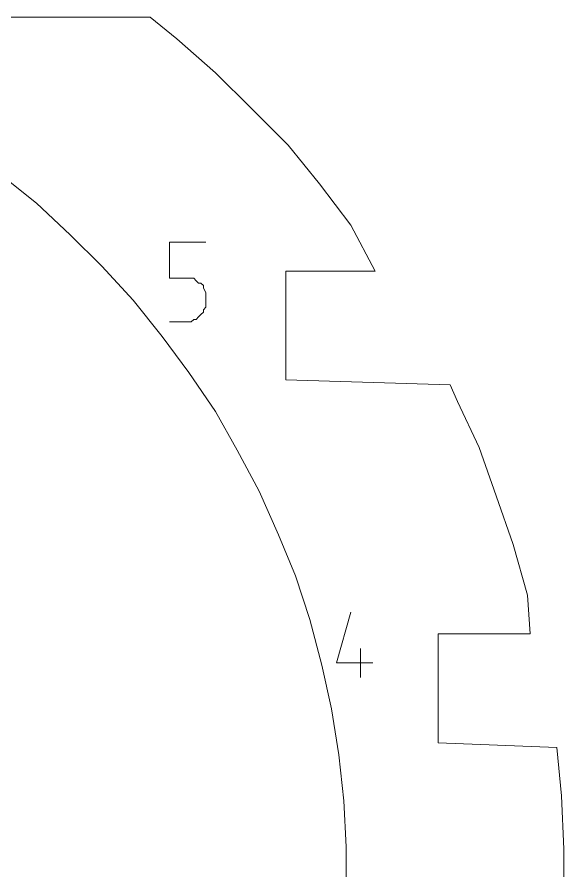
# Model space of a CAD drawing. Header units: centimetres. Extents: x -10.4 to 10.4, y -10.8 to 7.6.
# Drawn here: x 9.15 to 10.428, y -8.215 to -6.217 of the extents above; entities that cross this region are included whole.
import ezdxf
from ezdxf.lldxf.tags import DXFTag

# ---------------------------------------------------------------- set-up
doc = ezdxf.new("R2010")
doc.units = ezdxf.units.CM
doc.header["$MEASUREMENT"] = 0
doc.layers.add('layer 1', color=7, linetype='Continuous')
tags = doc.linetypes.add('New Line1971', pattern=[0.2, 0.1, -0.1]).pattern_tags.tags
tags[6:7] = [DXFTag(74, 4), DXFTag(75, 0), DXFTag(340, '0'), DXFTag(46, 1.0), DXFTag(50, 0.0), DXFTag(44, 0.0), DXFTag(45, 0.0)]
tags[4:5] = [DXFTag(74, 4), DXFTag(75, 0), DXFTag(340, '0'), DXFTag(46, 1.0), DXFTag(50, 0.0), DXFTag(44, 0.0), DXFTag(45, 0.0)]
tags = doc.linetypes.add('New Line1972', pattern=[0.2, 0.1, -0.1]).pattern_tags.tags
tags[6:7] = [DXFTag(74, 4), DXFTag(75, 0), DXFTag(340, '0'), DXFTag(46, 1.0), DXFTag(50, 0.0), DXFTag(44, 0.0), DXFTag(45, 0.0)]
tags[4:5] = [DXFTag(74, 4), DXFTag(75, 0), DXFTag(340, '0'), DXFTag(46, 1.0), DXFTag(50, 0.0), DXFTag(44, 0.0), DXFTag(45, 0.0)]
tags = doc.linetypes.add('New Line1973', pattern=[0.2, 0.1, -0.1]).pattern_tags.tags
tags[6:7] = [DXFTag(74, 4), DXFTag(75, 0), DXFTag(340, '0'), DXFTag(46, 1.0), DXFTag(50, 0.0), DXFTag(44, 0.0), DXFTag(45, 0.0)]
tags[4:5] = [DXFTag(74, 4), DXFTag(75, 0), DXFTag(340, '0'), DXFTag(46, 1.0), DXFTag(50, 0.0), DXFTag(44, 0.0), DXFTag(45, 0.0)]
tags = doc.linetypes.add('New Line1974', pattern=[0.2, 0.1, -0.1]).pattern_tags.tags
tags[6:7] = [DXFTag(74, 4), DXFTag(75, 0), DXFTag(340, '0'), DXFTag(46, 1.0), DXFTag(50, 0.0), DXFTag(44, 0.0), DXFTag(45, 0.0)]
tags[4:5] = [DXFTag(74, 4), DXFTag(75, 0), DXFTag(340, '0'), DXFTag(46, 1.0), DXFTag(50, 0.0), DXFTag(44, 0.0), DXFTag(45, 0.0)]
tags = doc.linetypes.add('New Line1975', pattern=[0.2, 0.1, -0.1]).pattern_tags.tags
tags[6:7] = [DXFTag(74, 4), DXFTag(75, 0), DXFTag(340, '0'), DXFTag(46, 1.0), DXFTag(50, 0.0), DXFTag(44, 0.0), DXFTag(45, 0.0)]
tags[4:5] = [DXFTag(74, 4), DXFTag(75, 0), DXFTag(340, '0'), DXFTag(46, 1.0), DXFTag(50, 0.0), DXFTag(44, 0.0), DXFTag(45, 0.0)]
tags = doc.linetypes.add('New Line1976', pattern=[0.2, 0.1, -0.1]).pattern_tags.tags
tags[6:7] = [DXFTag(74, 4), DXFTag(75, 0), DXFTag(340, '0'), DXFTag(46, 1.0), DXFTag(50, 0.0), DXFTag(44, 0.0), DXFTag(45, 0.0)]
tags[4:5] = [DXFTag(74, 4), DXFTag(75, 0), DXFTag(340, '0'), DXFTag(46, 1.0), DXFTag(50, 0.0), DXFTag(44, 0.0), DXFTag(45, 0.0)]
tags = doc.linetypes.add('New Line1977', pattern=[0.2, 0.1, -0.1]).pattern_tags.tags
tags[6:7] = [DXFTag(74, 4), DXFTag(75, 0), DXFTag(340, '0'), DXFTag(46, 1.0), DXFTag(50, 0.0), DXFTag(44, 0.0), DXFTag(45, 0.0)]
tags[4:5] = [DXFTag(74, 4), DXFTag(75, 0), DXFTag(340, '0'), DXFTag(46, 1.0), DXFTag(50, 0.0), DXFTag(44, 0.0), DXFTag(45, 0.0)]
tags = doc.linetypes.add('New Line1978', pattern=[0.2, 0.1, -0.1]).pattern_tags.tags
tags[6:7] = [DXFTag(74, 4), DXFTag(75, 0), DXFTag(340, '0'), DXFTag(46, 1.0), DXFTag(50, 0.0), DXFTag(44, 0.0), DXFTag(45, 0.0)]
tags[4:5] = [DXFTag(74, 4), DXFTag(75, 0), DXFTag(340, '0'), DXFTag(46, 1.0), DXFTag(50, 0.0), DXFTag(44, 0.0), DXFTag(45, 0.0)]
tags = doc.linetypes.add('New Line1979', pattern=[0.2, 0.1, -0.1]).pattern_tags.tags
tags[6:7] = [DXFTag(74, 4), DXFTag(75, 0), DXFTag(340, '0'), DXFTag(46, 1.0), DXFTag(50, 0.0), DXFTag(44, 0.0), DXFTag(45, 0.0)]
tags[4:5] = [DXFTag(74, 4), DXFTag(75, 0), DXFTag(340, '0'), DXFTag(46, 1.0), DXFTag(50, 0.0), DXFTag(44, 0.0), DXFTag(45, 0.0)]
tags = doc.linetypes.add('New Line1980', pattern=[0.2, 0.1, -0.1]).pattern_tags.tags
tags[6:7] = [DXFTag(74, 4), DXFTag(75, 0), DXFTag(340, '0'), DXFTag(46, 1.0), DXFTag(50, 0.0), DXFTag(44, 0.0), DXFTag(45, 0.0)]
tags[4:5] = [DXFTag(74, 4), DXFTag(75, 0), DXFTag(340, '0'), DXFTag(46, 1.0), DXFTag(50, 0.0), DXFTag(44, 0.0), DXFTag(45, 0.0)]
tags = doc.linetypes.add('New Line1981', pattern=[0.2, 0.1, -0.1]).pattern_tags.tags
tags[6:7] = [DXFTag(74, 4), DXFTag(75, 0), DXFTag(340, '0'), DXFTag(46, 1.0), DXFTag(50, 0.0), DXFTag(44, 0.0), DXFTag(45, 0.0)]
tags[4:5] = [DXFTag(74, 4), DXFTag(75, 0), DXFTag(340, '0'), DXFTag(46, 1.0), DXFTag(50, 0.0), DXFTag(44, 0.0), DXFTag(45, 0.0)]
tags = doc.linetypes.add('New Line1982', pattern=[0.2, 0.1, -0.1]).pattern_tags.tags
tags[6:7] = [DXFTag(74, 4), DXFTag(75, 0), DXFTag(340, '0'), DXFTag(46, 1.0), DXFTag(50, 0.0), DXFTag(44, 0.0), DXFTag(45, 0.0)]
tags[4:5] = [DXFTag(74, 4), DXFTag(75, 0), DXFTag(340, '0'), DXFTag(46, 1.0), DXFTag(50, 0.0), DXFTag(44, 0.0), DXFTag(45, 0.0)]
tags = doc.linetypes.add('New Line1983', pattern=[0.2, 0.1, -0.1]).pattern_tags.tags
tags[6:7] = [DXFTag(74, 4), DXFTag(75, 0), DXFTag(340, '0'), DXFTag(46, 1.0), DXFTag(50, 0.0), DXFTag(44, 0.0), DXFTag(45, 0.0)]
tags[4:5] = [DXFTag(74, 4), DXFTag(75, 0), DXFTag(340, '0'), DXFTag(46, 1.0), DXFTag(50, 0.0), DXFTag(44, 0.0), DXFTag(45, 0.0)]
tags = doc.linetypes.add('New Line1984', pattern=[0.2, 0.1, -0.1]).pattern_tags.tags
tags[6:7] = [DXFTag(74, 4), DXFTag(75, 0), DXFTag(340, '0'), DXFTag(46, 1.0), DXFTag(50, 0.0), DXFTag(44, 0.0), DXFTag(45, 0.0)]
tags[4:5] = [DXFTag(74, 4), DXFTag(75, 0), DXFTag(340, '0'), DXFTag(46, 1.0), DXFTag(50, 0.0), DXFTag(44, 0.0), DXFTag(45, 0.0)]
tags = doc.linetypes.add('New Line1985', pattern=[0.2, 0.1, -0.1]).pattern_tags.tags
tags[6:7] = [DXFTag(74, 4), DXFTag(75, 0), DXFTag(340, '0'), DXFTag(46, 1.0), DXFTag(50, 0.0), DXFTag(44, 0.0), DXFTag(45, 0.0)]
tags[4:5] = [DXFTag(74, 4), DXFTag(75, 0), DXFTag(340, '0'), DXFTag(46, 1.0), DXFTag(50, 0.0), DXFTag(44, 0.0), DXFTag(45, 0.0)]
tags = doc.linetypes.add('New Line1986', pattern=[0.2, 0.1, -0.1]).pattern_tags.tags
tags[6:7] = [DXFTag(74, 4), DXFTag(75, 0), DXFTag(340, '0'), DXFTag(46, 1.0), DXFTag(50, 0.0), DXFTag(44, 0.0), DXFTag(45, 0.0)]
tags[4:5] = [DXFTag(74, 4), DXFTag(75, 0), DXFTag(340, '0'), DXFTag(46, 1.0), DXFTag(50, 0.0), DXFTag(44, 0.0), DXFTag(45, 0.0)]
tags = doc.linetypes.add('New Line1987', pattern=[0.2, 0.1, -0.1]).pattern_tags.tags
tags[6:7] = [DXFTag(74, 4), DXFTag(75, 0), DXFTag(340, '0'), DXFTag(46, 1.0), DXFTag(50, 0.0), DXFTag(44, 0.0), DXFTag(45, 0.0)]
tags[4:5] = [DXFTag(74, 4), DXFTag(75, 0), DXFTag(340, '0'), DXFTag(46, 1.0), DXFTag(50, 0.0), DXFTag(44, 0.0), DXFTag(45, 0.0)]
tags = doc.linetypes.add('New Line1988', pattern=[0.2, 0.1, -0.1]).pattern_tags.tags
tags[6:7] = [DXFTag(74, 4), DXFTag(75, 0), DXFTag(340, '0'), DXFTag(46, 1.0), DXFTag(50, 0.0), DXFTag(44, 0.0), DXFTag(45, 0.0)]
tags[4:5] = [DXFTag(74, 4), DXFTag(75, 0), DXFTag(340, '0'), DXFTag(46, 1.0), DXFTag(50, 0.0), DXFTag(44, 0.0), DXFTag(45, 0.0)]
tags = doc.linetypes.add('New Line1989', pattern=[0.2, 0.1, -0.1]).pattern_tags.tags
tags[6:7] = [DXFTag(74, 4), DXFTag(75, 0), DXFTag(340, '0'), DXFTag(46, 1.0), DXFTag(50, 0.0), DXFTag(44, 0.0), DXFTag(45, 0.0)]
tags[4:5] = [DXFTag(74, 4), DXFTag(75, 0), DXFTag(340, '0'), DXFTag(46, 1.0), DXFTag(50, 0.0), DXFTag(44, 0.0), DXFTag(45, 0.0)]
tags = doc.linetypes.add('New Line1990', pattern=[0.2, 0.1, -0.1]).pattern_tags.tags
tags[6:7] = [DXFTag(74, 4), DXFTag(75, 0), DXFTag(340, '0'), DXFTag(46, 1.0), DXFTag(50, 0.0), DXFTag(44, 0.0), DXFTag(45, 0.0)]
tags[4:5] = [DXFTag(74, 4), DXFTag(75, 0), DXFTag(340, '0'), DXFTag(46, 1.0), DXFTag(50, 0.0), DXFTag(44, 0.0), DXFTag(45, 0.0)]
tags = doc.linetypes.add('New Line1991', pattern=[0.2, 0.1, -0.1]).pattern_tags.tags
tags[6:7] = [DXFTag(74, 4), DXFTag(75, 0), DXFTag(340, '0'), DXFTag(46, 1.0), DXFTag(50, 0.0), DXFTag(44, 0.0), DXFTag(45, 0.0)]
tags[4:5] = [DXFTag(74, 4), DXFTag(75, 0), DXFTag(340, '0'), DXFTag(46, 1.0), DXFTag(50, 0.0), DXFTag(44, 0.0), DXFTag(45, 0.0)]
tags = doc.linetypes.add('New Line1992', pattern=[0.2, 0.1, -0.1]).pattern_tags.tags
tags[6:7] = [DXFTag(74, 4), DXFTag(75, 0), DXFTag(340, '0'), DXFTag(46, 1.0), DXFTag(50, 0.0), DXFTag(44, 0.0), DXFTag(45, 0.0)]
tags[4:5] = [DXFTag(74, 4), DXFTag(75, 0), DXFTag(340, '0'), DXFTag(46, 1.0), DXFTag(50, 0.0), DXFTag(44, 0.0), DXFTag(45, 0.0)]
tags = doc.linetypes.add('New Line1993', pattern=[0.2, 0.1, -0.1]).pattern_tags.tags
tags[6:7] = [DXFTag(74, 4), DXFTag(75, 0), DXFTag(340, '0'), DXFTag(46, 1.0), DXFTag(50, 0.0), DXFTag(44, 0.0), DXFTag(45, 0.0)]
tags[4:5] = [DXFTag(74, 4), DXFTag(75, 0), DXFTag(340, '0'), DXFTag(46, 1.0), DXFTag(50, 0.0), DXFTag(44, 0.0), DXFTag(45, 0.0)]
tags = doc.linetypes.add('New Line2003', pattern=[0.2, 0.1, -0.1]).pattern_tags.tags
tags[6:7] = [DXFTag(74, 4), DXFTag(75, 0), DXFTag(340, '0'), DXFTag(46, 1.0), DXFTag(50, 0.0), DXFTag(44, 0.0), DXFTag(45, 0.0)]
tags[4:5] = [DXFTag(74, 4), DXFTag(75, 0), DXFTag(340, '0'), DXFTag(46, 1.0), DXFTag(50, 0.0), DXFTag(44, 0.0), DXFTag(45, 0.0)]
tags = doc.linetypes.add('New Line2004', pattern=[0.2, 0.1, -0.1]).pattern_tags.tags
tags[6:7] = [DXFTag(74, 4), DXFTag(75, 0), DXFTag(340, '0'), DXFTag(46, 1.0), DXFTag(50, 0.0), DXFTag(44, 0.0), DXFTag(45, 0.0)]
tags[4:5] = [DXFTag(74, 4), DXFTag(75, 0), DXFTag(340, '0'), DXFTag(46, 1.0), DXFTag(50, 0.0), DXFTag(44, 0.0), DXFTag(45, 0.0)]
tags = doc.linetypes.add('New Line2005', pattern=[0.2, 0.1, -0.1]).pattern_tags.tags
tags[6:7] = [DXFTag(74, 4), DXFTag(75, 0), DXFTag(340, '0'), DXFTag(46, 1.0), DXFTag(50, 0.0), DXFTag(44, 0.0), DXFTag(45, 0.0)]
tags[4:5] = [DXFTag(74, 4), DXFTag(75, 0), DXFTag(340, '0'), DXFTag(46, 1.0), DXFTag(50, 0.0), DXFTag(44, 0.0), DXFTag(45, 0.0)]
tags = doc.linetypes.add('New Line2006', pattern=[0.2, 0.1, -0.1]).pattern_tags.tags
tags[6:7] = [DXFTag(74, 4), DXFTag(75, 0), DXFTag(340, '0'), DXFTag(46, 1.0), DXFTag(50, 0.0), DXFTag(44, 0.0), DXFTag(45, 0.0)]
tags[4:5] = [DXFTag(74, 4), DXFTag(75, 0), DXFTag(340, '0'), DXFTag(46, 1.0), DXFTag(50, 0.0), DXFTag(44, 0.0), DXFTag(45, 0.0)]
tags = doc.linetypes.add('New Line2007', pattern=[0.2, 0.1, -0.1]).pattern_tags.tags
tags[6:7] = [DXFTag(74, 4), DXFTag(75, 0), DXFTag(340, '0'), DXFTag(46, 1.0), DXFTag(50, 0.0), DXFTag(44, 0.0), DXFTag(45, 0.0)]
tags[4:5] = [DXFTag(74, 4), DXFTag(75, 0), DXFTag(340, '0'), DXFTag(46, 1.0), DXFTag(50, 0.0), DXFTag(44, 0.0), DXFTag(45, 0.0)]
tags = doc.linetypes.add('New Line2008', pattern=[0.2, 0.1, -0.1]).pattern_tags.tags
tags[6:7] = [DXFTag(74, 4), DXFTag(75, 0), DXFTag(340, '0'), DXFTag(46, 1.0), DXFTag(50, 0.0), DXFTag(44, 0.0), DXFTag(45, 0.0)]
tags[4:5] = [DXFTag(74, 4), DXFTag(75, 0), DXFTag(340, '0'), DXFTag(46, 1.0), DXFTag(50, 0.0), DXFTag(44, 0.0), DXFTag(45, 0.0)]
tags = doc.linetypes.add('New Line2009', pattern=[0.2, 0.1, -0.1]).pattern_tags.tags
tags[6:7] = [DXFTag(74, 4), DXFTag(75, 0), DXFTag(340, '0'), DXFTag(46, 1.0), DXFTag(50, 0.0), DXFTag(44, 0.0), DXFTag(45, 0.0)]
tags[4:5] = [DXFTag(74, 4), DXFTag(75, 0), DXFTag(340, '0'), DXFTag(46, 1.0), DXFTag(50, 0.0), DXFTag(44, 0.0), DXFTag(45, 0.0)]
tags = doc.linetypes.add('New Line2010', pattern=[0.2, 0.1, -0.1]).pattern_tags.tags
tags[6:7] = [DXFTag(74, 4), DXFTag(75, 0), DXFTag(340, '0'), DXFTag(46, 1.0), DXFTag(50, 0.0), DXFTag(44, 0.0), DXFTag(45, 0.0)]
tags[4:5] = [DXFTag(74, 4), DXFTag(75, 0), DXFTag(340, '0'), DXFTag(46, 1.0), DXFTag(50, 0.0), DXFTag(44, 0.0), DXFTag(45, 0.0)]
tags = doc.linetypes.add('New Line2011', pattern=[0.2, 0.1, -0.1]).pattern_tags.tags
tags[6:7] = [DXFTag(74, 4), DXFTag(75, 0), DXFTag(340, '0'), DXFTag(46, 1.0), DXFTag(50, 0.0), DXFTag(44, 0.0), DXFTag(45, 0.0)]
tags[4:5] = [DXFTag(74, 4), DXFTag(75, 0), DXFTag(340, '0'), DXFTag(46, 1.0), DXFTag(50, 0.0), DXFTag(44, 0.0), DXFTag(45, 0.0)]
tags = doc.linetypes.add('New Line2012', pattern=[0.2, 0.1, -0.1]).pattern_tags.tags
tags[6:7] = [DXFTag(74, 4), DXFTag(75, 0), DXFTag(340, '0'), DXFTag(46, 1.0), DXFTag(50, 0.0), DXFTag(44, 0.0), DXFTag(45, 0.0)]
tags[4:5] = [DXFTag(74, 4), DXFTag(75, 0), DXFTag(340, '0'), DXFTag(46, 1.0), DXFTag(50, 0.0), DXFTag(44, 0.0), DXFTag(45, 0.0)]
tags = doc.linetypes.add('New Line2013', pattern=[0.2, 0.1, -0.1]).pattern_tags.tags
tags[6:7] = [DXFTag(74, 4), DXFTag(75, 0), DXFTag(340, '0'), DXFTag(46, 1.0), DXFTag(50, 0.0), DXFTag(44, 0.0), DXFTag(45, 0.0)]
tags[4:5] = [DXFTag(74, 4), DXFTag(75, 0), DXFTag(340, '0'), DXFTag(46, 1.0), DXFTag(50, 0.0), DXFTag(44, 0.0), DXFTag(45, 0.0)]
tags = doc.linetypes.add('New Line2014', pattern=[0.2, 0.1, -0.1]).pattern_tags.tags
tags[6:7] = [DXFTag(74, 4), DXFTag(75, 0), DXFTag(340, '0'), DXFTag(46, 1.0), DXFTag(50, 0.0), DXFTag(44, 0.0), DXFTag(45, 0.0)]
tags[4:5] = [DXFTag(74, 4), DXFTag(75, 0), DXFTag(340, '0'), DXFTag(46, 1.0), DXFTag(50, 0.0), DXFTag(44, 0.0), DXFTag(45, 0.0)]
tags = doc.linetypes.add('New Line2015', pattern=[0.2, 0.1, -0.1]).pattern_tags.tags
tags[6:7] = [DXFTag(74, 4), DXFTag(75, 0), DXFTag(340, '0'), DXFTag(46, 1.0), DXFTag(50, 0.0), DXFTag(44, 0.0), DXFTag(45, 0.0)]
tags[4:5] = [DXFTag(74, 4), DXFTag(75, 0), DXFTag(340, '0'), DXFTag(46, 1.0), DXFTag(50, 0.0), DXFTag(44, 0.0), DXFTag(45, 0.0)]
tags = doc.linetypes.add('New Line2016', pattern=[0.2, 0.1, -0.1]).pattern_tags.tags
tags[6:7] = [DXFTag(74, 4), DXFTag(75, 0), DXFTag(340, '0'), DXFTag(46, 1.0), DXFTag(50, 0.0), DXFTag(44, 0.0), DXFTag(45, 0.0)]
tags[4:5] = [DXFTag(74, 4), DXFTag(75, 0), DXFTag(340, '0'), DXFTag(46, 1.0), DXFTag(50, 0.0), DXFTag(44, 0.0), DXFTag(45, 0.0)]
tags = doc.linetypes.add('New Line2017', pattern=[0.2, 0.1, -0.1]).pattern_tags.tags
tags[6:7] = [DXFTag(74, 4), DXFTag(75, 0), DXFTag(340, '0'), DXFTag(46, 1.0), DXFTag(50, 0.0), DXFTag(44, 0.0), DXFTag(45, 0.0)]
tags[4:5] = [DXFTag(74, 4), DXFTag(75, 0), DXFTag(340, '0'), DXFTag(46, 1.0), DXFTag(50, 0.0), DXFTag(44, 0.0), DXFTag(45, 0.0)]
tags = doc.linetypes.add('New Line2018', pattern=[0.2, 0.1, -0.1]).pattern_tags.tags
tags[6:7] = [DXFTag(74, 4), DXFTag(75, 0), DXFTag(340, '0'), DXFTag(46, 1.0), DXFTag(50, 0.0), DXFTag(44, 0.0), DXFTag(45, 0.0)]
tags[4:5] = [DXFTag(74, 4), DXFTag(75, 0), DXFTag(340, '0'), DXFTag(46, 1.0), DXFTag(50, 0.0), DXFTag(44, 0.0), DXFTag(45, 0.0)]
tags = doc.linetypes.add('New Line2019', pattern=[0.2, 0.1, -0.1]).pattern_tags.tags
tags[6:7] = [DXFTag(74, 4), DXFTag(75, 0), DXFTag(340, '0'), DXFTag(46, 1.0), DXFTag(50, 0.0), DXFTag(44, 0.0), DXFTag(45, 0.0)]
tags[4:5] = [DXFTag(74, 4), DXFTag(75, 0), DXFTag(340, '0'), DXFTag(46, 1.0), DXFTag(50, 0.0), DXFTag(44, 0.0), DXFTag(45, 0.0)]
tags = doc.linetypes.add('New Line2020', pattern=[0.2, 0.1, -0.1]).pattern_tags.tags
tags[6:7] = [DXFTag(74, 4), DXFTag(75, 0), DXFTag(340, '0'), DXFTag(46, 1.0), DXFTag(50, 0.0), DXFTag(44, 0.0), DXFTag(45, 0.0)]
tags[4:5] = [DXFTag(74, 4), DXFTag(75, 0), DXFTag(340, '0'), DXFTag(46, 1.0), DXFTag(50, 0.0), DXFTag(44, 0.0), DXFTag(45, 0.0)]

msp = doc.modelspace()

# ---------------------------------------------------------------- linework, layer by layer
at = {"layer": 'layer 1', "color": 5, "linetype": 'New Line1993', "lineweight": 9}
msp.add_open_spline([(9.46099, -6.21727), (9.46099, -6.21727), (8.28975, -6.21727), (8.28975, -6.21727)], degree=3, dxfattribs=at)
at = {"layer": 'layer 1', "color": 5, "linetype": 'New Line1992', "lineweight": 9}
msp.add_open_spline([(9.52326, -6.26818), (9.52326, -6.26818), (9.46099, -6.21727), (9.46099, -6.21727)], degree=3, dxfattribs=at)
at = {"layer": 'layer 1', "color": 5, "linetype": 'New Line1991', "lineweight": 9}
msp.add_open_spline([(9.61383, -6.34736), (9.61383, -6.34736), (9.52326, -6.26818), (9.52326, -6.26818)], degree=3, dxfattribs=at)
at = {"layer": 'layer 1', "color": 5, "linetype": 'New Line1990', "lineweight": 9}
msp.add_open_spline([(9.69871, -6.43224), (9.69871, -6.43224), (9.61383, -6.34736), (9.61383, -6.34736)], degree=3, dxfattribs=at)
at = {"layer": 'layer 1', "color": 5, "linetype": 'New Line1989', "lineweight": 9}
msp.add_open_spline([(9.78358, -6.51712), (9.78358, -6.51712), (9.69871, -6.43224), (9.69871, -6.43224)], degree=3, dxfattribs=at)
at = {"layer": 'layer 1', "color": 5, "linetype": 'New Line1988', "lineweight": 9}
msp.add_open_spline([(9.85709, -6.60769), (9.85709, -6.60769), (9.78358, -6.51712), (9.78358, -6.51712)], degree=3, dxfattribs=at)
at = {"layer": 'layer 1', "color": 5, "linetype": 'New Line2003', "lineweight": 9}
msp.add_open_spline([(9.11025, -6.58508), (9.11025, -6.58508), (9.19512, -6.6529), (9.19512, -6.6529)], degree=3, dxfattribs=at)
at = {"layer": 'layer 1', "color": 5, "linetype": 'New Line1987', "lineweight": 9}
msp.add_open_spline([(9.93059, -6.70379), (9.93059, -6.70379), (9.85709, -6.60769), (9.85709, -6.60769)], degree=3, dxfattribs=at)
at = {"layer": 'layer 1', "color": 5, "linetype": 'New Line2004', "lineweight": 9}
msp.add_open_spline([(9.19512, -6.6529), (9.19512, -6.6529), (9.27431, -6.7264), (9.27431, -6.7264)], degree=3, dxfattribs=at)
at = {"layer": 'layer 1', "color": 5, "linetype": 'New Line1986', "lineweight": 9}
msp.add_open_spline([(9.98717, -6.81128), (9.98717, -6.81128), (9.93059, -6.70379), (9.93059, -6.70379)], degree=3, dxfattribs=at)
at = {"layer": 'layer 1', "color": 5, "linetype": 'New Line2005', "lineweight": 9}
msp.add_open_spline([(9.27431, -6.7264), (9.27431, -6.7264), (9.34782, -6.80005), (9.34782, -6.80005)], degree=3, dxfattribs=at)
at = {"layer": 'layer 1', "color": 1, "lineweight": 20}
for points in [[(9.50634, -6.82835), (9.50634, -6.82835), (9.50634, -6.74346), (9.50634, -6.74346)], [(9.50634, -6.74346), (9.50634, -6.74346), (9.59108, -6.74346), (9.59108, -6.74346)], [(9.55155, -6.82835), (9.55155, -6.82835), (9.50634, -6.82835), (9.50634, -6.82835)], [(9.55724, -6.82835), (9.55724, -6.82835), (9.55155, -6.82835), (9.55155, -6.82835)], [(9.56278, -6.82835), (9.56278, -6.82835), (9.55724, -6.82835), (9.55724, -6.82835)], [(9.56847, -6.83403), (9.56847, -6.83403), (9.56278, -6.82835), (9.56278, -6.82835)], [(9.57416, -6.83957), (9.57416, -6.83957), (9.56847, -6.83403), (9.56847, -6.83403)], [(9.57985, -6.83957), (9.57985, -6.83957), (9.57416, -6.83957), (9.57416, -6.83957)], [(9.58554, -6.84526), (9.58554, -6.84526), (9.57985, -6.83957), (9.57985, -6.83957)], [(9.58554, -6.85094), (9.58554, -6.85094), (9.58554, -6.84526), (9.58554, -6.84526)], [(9.59108, -6.86232), (9.59108, -6.86232), (9.58554, -6.85094), (9.58554, -6.85094)], [(9.59108, -6.86786), (9.59108, -6.86786), (9.59108, -6.86232), (9.59108, -6.86232)], [(9.59108, -6.89047), (9.59108, -6.89047), (9.59108, -6.86786), (9.59108, -6.86786)], [(9.59108, -6.86786), (9.59108, -6.86786), (9.59108, -6.86786), (9.59108, -6.86786)], [(9.59108, -6.89616), (9.59108, -6.89616), (9.59108, -6.89047), (9.59108, -6.89047)], [(9.57985, -6.91322), (9.57985, -6.91322), (9.58554, -6.90754), (9.58554, -6.90754)], [(9.58554, -6.90185), (9.58554, -6.90185), (9.59108, -6.89616), (9.59108, -6.89616)], [(9.58554, -6.90754), (9.58554, -6.90754), (9.58554, -6.90185), (9.58554, -6.90185)], [(9.50634, -6.93013), (9.50634, -6.93013), (9.55155, -6.93013), (9.55155, -6.93013)], [(9.55155, -6.93013), (9.55155, -6.93013), (9.55155, -6.93013), (9.55155, -6.93013)], [(9.55155, -6.93013), (9.55155, -6.93013), (9.55724, -6.93013), (9.55724, -6.93013)], [(9.55724, -6.93013), (9.55724, -6.93013), (9.56278, -6.92445), (9.56278, -6.92445)], [(9.56278, -6.92445), (9.56278, -6.92445), (9.56847, -6.92445), (9.56847, -6.92445)], [(9.56847, -6.92445), (9.56847, -6.92445), (9.57416, -6.91876), (9.57416, -6.91876)], [(9.57416, -6.91876), (9.57416, -6.91876), (9.57985, -6.91322), (9.57985, -6.91322)], [(9.89661, -7.72788), (9.89661, -7.72788), (9.93059, -7.60917), (9.93059, -7.60917)], [(9.9532, -7.76186), (9.9532, -7.76186), (9.9532, -7.69389), (9.9532, -7.69389)], [(9.98149, -7.72788), (9.98149, -7.72788), (9.89661, -7.72788), (9.89661, -7.72788)]]:
    msp.add_open_spline(points, degree=3, dxfattribs=at)
at = {"layer": 'layer 1', "color": 5, "linetype": 'New Line2006', "lineweight": 9}
msp.add_open_spline([(9.34782, -6.80005), (9.34782, -6.80005), (9.42146, -6.87924), (9.42146, -6.87924)], degree=3, dxfattribs=at)
at = {"layer": 'layer 1', "color": 5, "linetype": 'New Line1984', "lineweight": 9}
msp.add_open_spline([(9.77789, -7.06591), (9.77789, -7.06591), (9.77789, -6.81128), (9.77789, -6.81128)], degree=3, dxfattribs=at)
at = {"layer": 'layer 1', "color": 5, "linetype": 'New Line1985', "lineweight": 9}
msp.add_open_spline([(9.77789, -6.81128), (9.77789, -6.81128), (9.98717, -6.81128), (9.98717, -6.81128)], degree=3, dxfattribs=at)
at = {"layer": 'layer 1', "color": 5, "linetype": 'New Line2007', "lineweight": 9}
msp.add_open_spline([(9.42146, -6.87924), (9.42146, -6.87924), (9.48928, -6.96412), (9.48928, -6.96412)], degree=3, dxfattribs=at)
at = {"layer": 'layer 1', "color": 5, "linetype": 'New Line2008', "lineweight": 9}
msp.add_open_spline([(9.48928, -6.96412), (9.48928, -6.96412), (9.55155, -7.049), (9.55155, -7.049)], degree=3, dxfattribs=at)
at = {"layer": 'layer 1', "color": 5, "linetype": 'New Line2009', "lineweight": 9}
msp.add_open_spline([(9.55155, -7.049), (9.55155, -7.049), (9.61383, -7.13957), (9.61383, -7.13957)], degree=3, dxfattribs=at)
at = {"layer": 'layer 1', "color": 5, "linetype": 'New Line1983', "lineweight": 9}
msp.add_open_spline([(10.16262, -7.07729), (10.16262, -7.07729), (9.77789, -7.06591), (9.77789, -7.06591)], degree=3, dxfattribs=at)
at = {"layer": 'layer 1', "color": 5, "linetype": 'New Line1982', "lineweight": 9}
msp.add_open_spline([(10.17953, -7.11682), (10.17953, -7.11682), (10.16262, -7.07729), (10.16262, -7.07729)], degree=3, dxfattribs=at)
at = {"layer": 'layer 1', "color": 5, "linetype": 'New Line1981', "lineweight": 9}
msp.add_open_spline([(10.23044, -7.22429), (10.23044, -7.22429), (10.17953, -7.11682), (10.17953, -7.11682)], degree=3, dxfattribs=at)
at = {"layer": 'layer 1', "color": 5, "linetype": 'New Line2010', "lineweight": 9}
msp.add_open_spline([(9.61383, -7.13957), (9.61383, -7.13957), (9.66473, -7.22998), (9.66473, -7.22998)], degree=3, dxfattribs=at)
at = {"layer": 'layer 1', "color": 5, "linetype": 'New Line2011', "lineweight": 9}
msp.add_open_spline([(9.66473, -7.22998), (9.66473, -7.22998), (9.71562, -7.32624), (9.71562, -7.32624)], degree=3, dxfattribs=at)
at = {"layer": 'layer 1', "color": 5, "linetype": 'New Line1980', "lineweight": 9}
msp.add_open_spline([(10.2701, -7.33746), (10.2701, -7.33746), (10.23044, -7.22429), (10.23044, -7.22429)], degree=3, dxfattribs=at)
at = {"layer": 'layer 1', "color": 5, "linetype": 'New Line2012', "lineweight": 9}
msp.add_open_spline([(9.71562, -7.32624), (9.71562, -7.32624), (9.76083, -7.42803), (9.76083, -7.42803)], degree=3, dxfattribs=at)
at = {"layer": 'layer 1', "color": 5, "linetype": 'New Line1979', "lineweight": 9}
msp.add_open_spline([(10.30978, -7.45064), (10.30978, -7.45064), (10.2701, -7.33746), (10.2701, -7.33746)], degree=3, dxfattribs=at)
at = {"layer": 'layer 1', "color": 5, "linetype": 'New Line2013', "lineweight": 9}
msp.add_open_spline([(9.76083, -7.42803), (9.76083, -7.42803), (9.8005, -7.52429), (9.8005, -7.52429)], degree=3, dxfattribs=at)
at = {"layer": 'layer 1', "color": 5, "linetype": 'New Line1978', "lineweight": 9}
msp.add_open_spline([(10.34361, -7.5695), (10.34361, -7.5695), (10.30978, -7.45064), (10.30978, -7.45064)], degree=3, dxfattribs=at)
at = {"layer": 'layer 1', "color": 5, "linetype": 'New Line2014', "lineweight": 9}
msp.add_open_spline([(9.8005, -7.52429), (9.8005, -7.52429), (9.83449, -7.62609), (9.83449, -7.62609)], degree=3, dxfattribs=at)
at = {"layer": 'layer 1', "color": 5, "linetype": 'New Line1977', "lineweight": 9}
msp.add_open_spline([(10.34929, -7.66006), (10.34929, -7.66006), (10.34361, -7.5695), (10.34361, -7.5695)], degree=3, dxfattribs=at)
at = {"layer": 'layer 1', "color": 5, "linetype": 'New Line2015', "lineweight": 9}
msp.add_open_spline([(9.83449, -7.62609), (9.83449, -7.62609), (9.86278, -7.73357), (9.86278, -7.73357)], degree=3, dxfattribs=at)
at = {"layer": 'layer 1', "color": 5, "linetype": 'New Line1975', "lineweight": 9}
msp.add_open_spline([(10.13433, -7.9147), (10.13433, -7.9147), (10.13433, -7.66006), (10.13433, -7.66006)], degree=3, dxfattribs=at)
at = {"layer": 'layer 1', "color": 5, "linetype": 'New Line1976', "lineweight": 9}
msp.add_open_spline([(10.13433, -7.66006), (10.13433, -7.66006), (10.34929, -7.66006), (10.34929, -7.66006)], degree=3, dxfattribs=at)
at = {"layer": 'layer 1', "color": 5, "linetype": 'New Line2016', "lineweight": 9}
msp.add_open_spline([(9.86278, -7.73357), (9.86278, -7.73357), (9.88538, -7.83536), (9.88538, -7.83536)], degree=3, dxfattribs=at)
at = {"layer": 'layer 1', "color": 5, "linetype": 'New Line2017', "lineweight": 9}
msp.add_open_spline([(9.88538, -7.83536), (9.88538, -7.83536), (9.90229, -7.94299), (9.90229, -7.94299)], degree=3, dxfattribs=at)
at = {"layer": 'layer 1', "color": 5, "linetype": 'New Line1974', "lineweight": 9}
msp.add_open_spline([(10.41157, -7.92593), (10.41157, -7.92593), (10.13433, -7.9147), (10.13433, -7.9147)], degree=3, dxfattribs=at)
at = {"layer": 'layer 1', "color": 5, "linetype": 'New Line1973', "lineweight": 9}
msp.add_open_spline([(10.4228, -8.0391), (10.4228, -8.0391), (10.41157, -7.92593), (10.41157, -7.92593)], degree=3, dxfattribs=at)
at = {"layer": 'layer 1', "color": 5, "linetype": 'New Line2018', "lineweight": 9}
msp.add_open_spline([(9.90229, -7.94299), (9.90229, -7.94299), (9.91367, -8.05048), (9.91367, -8.05048)], degree=3, dxfattribs=at)
at = {"layer": 'layer 1', "color": 5, "linetype": 'New Line1972', "lineweight": 9}
msp.add_open_spline([(10.42849, -8.16365), (10.42849, -8.16365), (10.4228, -8.0391), (10.4228, -8.0391)], degree=3, dxfattribs=at)
at = {"layer": 'layer 1', "color": 5, "linetype": 'New Line2019', "lineweight": 9}
msp.add_open_spline([(9.91367, -8.05048), (9.91367, -8.05048), (9.91936, -8.15796), (9.91936, -8.15796)], degree=3, dxfattribs=at)
at = {"layer": 'layer 1', "color": 5, "linetype": 'New Line2020', "lineweight": 9}
msp.add_open_spline([(9.91936, -8.15796), (9.91936, -8.15796), (9.91936, -8.26545), (9.91936, -8.26545)], degree=3, dxfattribs=at)
at = {"layer": 'layer 1', "color": 5, "linetype": 'New Line1971', "lineweight": 9}
msp.add_open_spline([(10.42849, -8.28236), (10.42849, -8.28236), (10.42849, -8.16365), (10.42849, -8.16365)], degree=3, dxfattribs=at)

doc.saveas('drawing.dxf')
